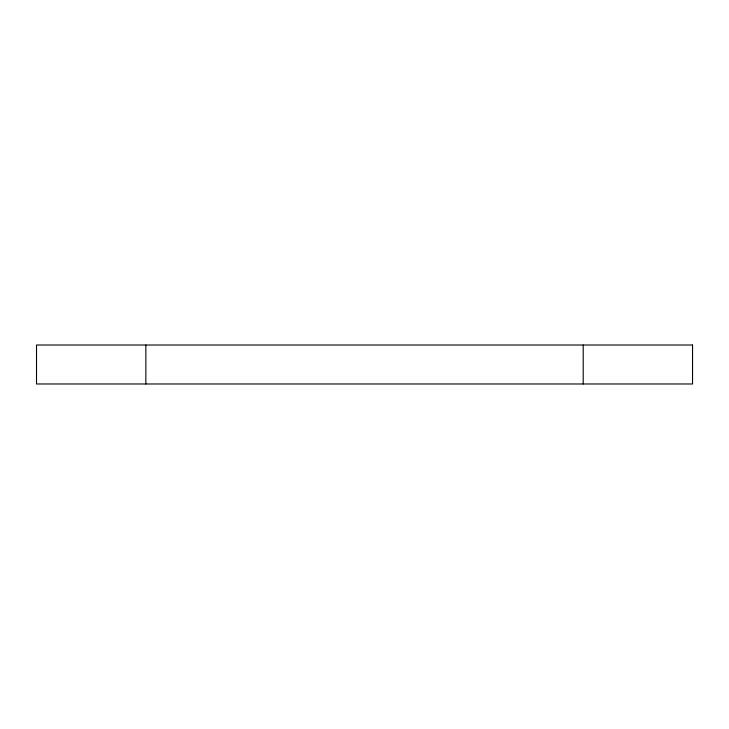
<?xml version="1.0" encoding="UTF-8"?>
<svg xmlns="http://www.w3.org/2000/svg" width="729" height="729" viewBox="0 0 729 729"><rect width="100%" height="100%" fill="white"/><g stroke="black" fill="none" stroke-linecap="round" stroke-linejoin="round"><path stroke-width="1.09" d="M583.209 345.017L583.209 383.983M145.855 345.017L145.855 383.983M692.55 345.017L36.514 345.017L36.514 383.983L692.55 383.983L692.55 345.017"/></g></svg>
